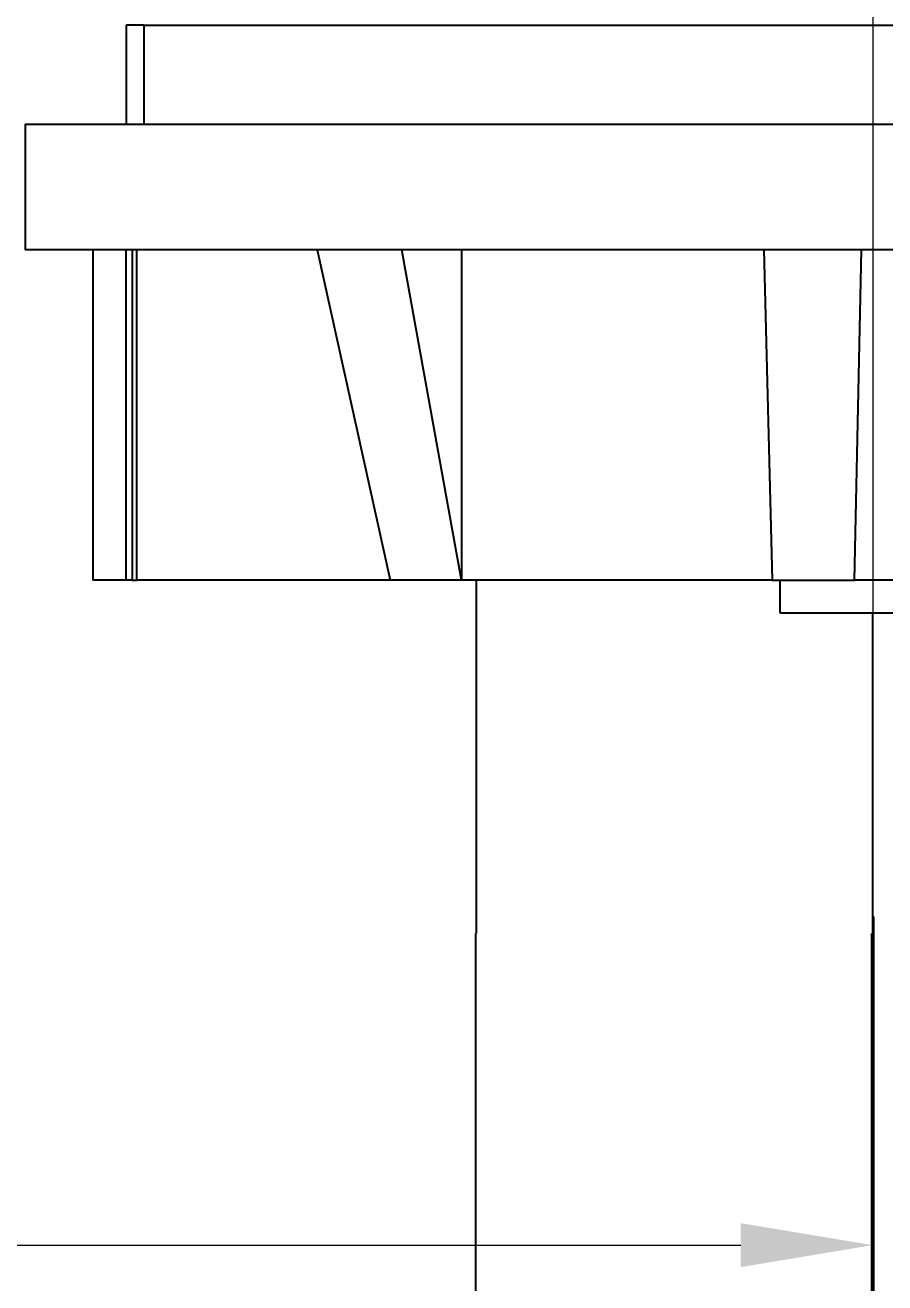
# Model space of a CAD drawing. Extents: x 828 to 1855, y 0 to 752.
# Drawn here: x 1461.21 to 1487.24, y 222.67 to 260.75 of the extents above; entities that cross this region are included whole.
import ezdxf

# ---------------------------------------------------------------- set-up
doc = ezdxf.new("R2010")
doc.units = 0
doc.header["$LTSCALE"] = 10
doc.header["$MEASUREMENT"] = 0
doc.header["$PDMODE"] = 3
doc.header["$PDSIZE"] = -10
doc.layers.get('0').update_dxf_attribs({"linetype": 'CONTINUOUS'})
doc.layers.get('DEFPOINTS').update_dxf_attribs({"linetype": 'CONTINUOUS'})
doc.layers.add('1', color=7, linetype='CONTINUOUS')
doc.styles.add('Daelim Dimension', font='')
doc.styles.get('Daelim Dimension').set_extended_font_data('나눔고딕')
doc.dimstyles.new('DEFAULT', dxfattribs={"dimscale": 2, "dimtxt": 2, "dimasz": 2, "dimexe": 0, "dimexo": 2, "dimgap": 1, "dimtad": 1, "dimdec": 0, "dimzin": 9, "dimdsep": 46, "dimtxsty": 'Daelim Dimension', "dimcen": 0.5, "dimclrd": 5, "dimclre": 5, "dimclrt": 256, "dimadec": 1, "dimazin": 0, "dimtfac": 1, "dimtdec": 0, "dimtix": 1, "dimtmove": 0, "dimatfit": 3, "dimfxl": 1, "dimtolj": 1, "dimtzin": 1, "dimlwd": 9, "dimlwe": 9, "dimarcsym": 0})

# ---------------------------------------------------------------- blocks, each defined once
blk = doc.blocks.new('*D15')
at = {"color": 5, "lineweight": 9, "ltscale": 0.5, "transparency": 16777216}
for p, q in [((1327.407, 501.115), (1327.407, 223.815)), ((1486.879, 270.25), (1486.879, 223.815)), ((1331.407, 223.815), (1482.879, 223.815))]:
    blk.add_line(p, q, dxfattribs=at)
at = {"color": 5, "ltscale": 0.5, "transparency": 16777216}
for points in [[(1331.407, 224.481), (1331.407, 223.148), (1327.407, 223.815)], [(1482.879, 224.481), (1482.879, 223.148), (1486.879, 223.815)]]:
    blk.add_solid(points, dxfattribs=at)
at = {"layer": 'DEFPOINTS', "color": 0, "ltscale": 0.5, "transparency": 16777216}
for p in [(1327.407, 505.115), (1486.879, 274.25), (1486.879, 223.815)]:
    blk.add_point(p, dxfattribs=at)
at = {"color": 7, "lineweight": -3, "ltscale": 0.5, "transparency": 16777216, "insert": (1407.143, 231.516), "char_height": 10, "attachment_point": 5, "style": 'Daelim Dimension'}
blk.add_mtext('\\A1;159.5', dxfattribs=at)

msp = doc.modelspace()

# ---------------------------------------------------------------- linework, layer by layer
at = {"ltscale": 0.5}
msp.add_line((1484.079, 242.95), (1484.079, 243.95), dxfattribs=at)
at = {"layer": '1', "color": 7, "linetype": 'Continuous', "lineweight": -3}
for p, q in [((1464.269, 260.75), (1464.269, 257.75)), ((1464.819, 260.75), (1464.269, 260.75)), ((1464.819, 260.75), (1507.079, 260.75)), ((1464.819, 257.75), (1464.819, 260.75)), ((1461.211, 257.75), (1512.579, 257.75)), ((1461.211, 257.75), (1461.211, 253.95)), ((1470.05, 253.95), (1461.211, 253.95)), ((1463.265, 253.95), (1463.265, 243.95)), ((1464.265, 243.95), (1464.265, 253.95)), ((1464.451, 253.95), (1464.451, 243.95)), ((1464.578, 253.95), (1464.578, 243.95)), ((1470.049, 253.948), (1472.263, 243.95)), ((1472.615, 253.95), (1470.081, 253.95)), ((1474.428, 243.95), (1472.615, 253.95)), ((1483.579, 253.95), (1472.615, 253.95)), ((1474.428, 253.95), (1474.428, 243.95)), ((1483.578, 253.948), (1483.829, 243.95)), ((1486.541, 253.95), (1483.616, 253.95)), ((1486.329, 243.95), (1486.541, 253.95)), ((1497.509, 253.95), (1486.541, 253.95)), ((1464.265, 243.95), (1463.265, 243.95)), ((1464.451, 243.95), (1464.265, 243.95)), ((1464.451, 243.95), (1464.578, 243.95)), ((1472.263, 243.95), (1464.578, 243.95)), ((1474.428, 243.95), (1472.263, 243.95)), ((1483.829, 243.95), (1474.428, 243.95)), ((1474.879, 233.25), (1474.879, 243.952)), ((1483.829, 243.95), (1486.329, 243.95)), ((1495.729, 243.95), (1486.329, 243.95)), ((1492.579, 242.95), (1484.079, 242.95)), ((1486.879, 233.25), (1486.879, 242.953)), ((1486.911, 233.75), (1486.879, 233.75)), ((1486.911, 220.717), (1486.911, 233.75)), ((1474.846, 233.25), (1474.846, 220.217)), ((1486.846, 220.217), (1486.846, 233.25))]:
    msp.add_line(p, q, dxfattribs=at)
for centre, major_axis, ratio, start_param, end_param in [((1485.149, 184.879), (-15.555, 68.977), 0.330241, 6.261945, 6.263282), ((1485.14, 182.364), (-0.072, 71.684), 0.391485, 0.05176, 0.053068)]:
    msp.add_ellipse(centre, major_axis=major_axis, ratio=ratio, start_param=start_param, end_param=end_param, dxfattribs=at)

# ---------------------------------------------------------------- dimensions: what is measured, and where the dimension line sits
at = {"color": 5, "lineweight": -3, "ltscale": 0.5}
dim = msp.add_linear_dim(base=(1486.879, 223.815), p1=(1327.407, 505.115), p2=(1486.879, 274.25), text='<>.5', dimstyle='DEFAULT', override={"dimtxt": 5, "dimclrt": 7}, dxfattribs=at)
dim.commit()
dim.dimension.update_dxf_attribs({"geometry": '*D15', "text_midpoint": (1407.143, 231.516)})

doc.saveas('drawing.dxf')
